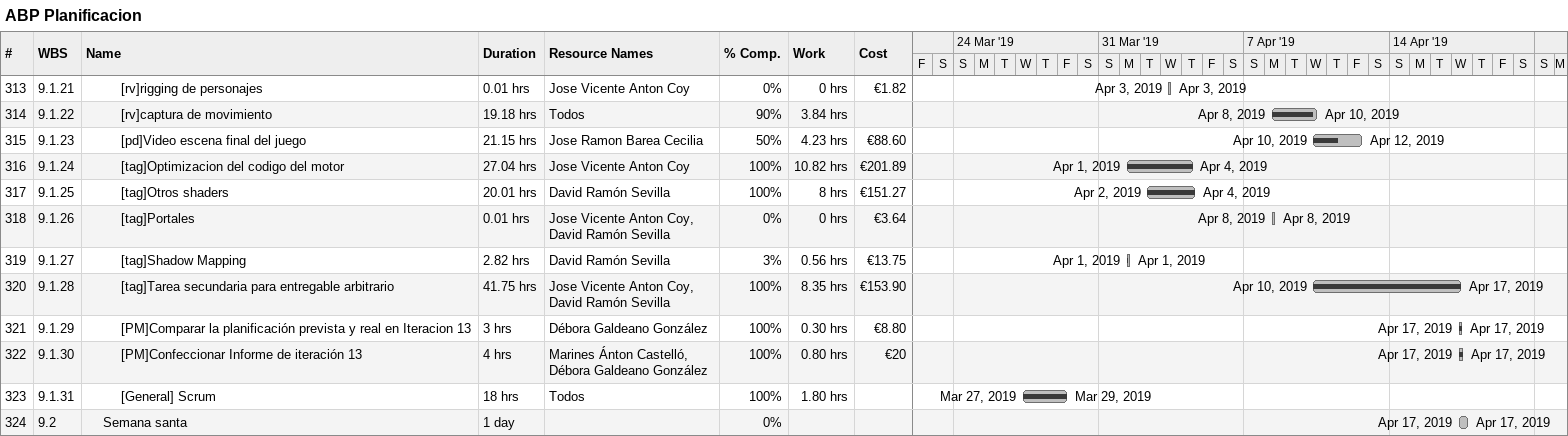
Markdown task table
ABP Planificacion

| ID | WBS | Task | Duration | Start | Finish | Resources | % complete | Work (h) | Cost (€) |
|---|---|---|---|---|---|---|---|---|---|
| 313 | 9.1.21 | [rv]rigging de personajes | 0.01h | 2019-04-03 | 2019-04-03 | Jose Vicente Anton Coy | 0 | 0 | 1.82 |
| 314 | 9.1.22 | [rv]captura de movimiento | 19.18h | 2019-04-08 | 2019-04-10 | Todos | 90 | 3.84 |  |
| 315 | 9.1.23 | [pd]Video escena final del juego | 21.15h | 2019-04-10 | 2019-04-12 | Jose Ramon Barea Cecilia | 50 | 4.23 | 88.60 |
| 316 | 9.1.24 | [tag]Optimizacion del codigo del motor | 27.04h | 2019-04-01 | 2019-04-04 | Jose Vicente Anton Coy | 100 | 10.82 | 201.89 |
| 317 | 9.1.25 | [tag]Otros shaders | 20.01h | 2019-04-02 | 2019-04-04 | David Ramón Sevilla | 100 | 8 | 151.27 |
| 318 | 9.1.26 | [tag]Portales | 0.01h | 2019-04-08 | 2019-04-08 | Jose Vicente Anton Coy, David Ramón Sevilla | 0 | 0 | 3.64 |
| 319 | 9.1.27 | [tag]Shadow Mapping | 2.82h | 2019-04-01 | 2019-04-01 | David Ramón Sevilla | 3 | 0.56 | 13.75 |
| 320 | 9.1.28 | [tag]Tarea secundaria para entregable arbitrario | 41.75h | 2019-04-10 | 2019-04-17 | Jose Vicente Anton Coy, David Ramón Sevilla | 100 | 8.35 | 153.90 |
| 321 | 9.1.29 | [PM]Comparar la planificación prevista y real en Iteracion 13 | 3h | 2019-04-17 | 2019-04-17 | Débora Galdeano González | 100 | 0.30 | 8.80 |
| 322 | 9.1.30 | [PM]Confeccionar Informe de iteración 13 | 4h | 2019-04-17 | 2019-04-17 | Marines Ánton Castelló, Débora Galdeano González | 100 | 0.80 | 20 |
| 323 | 9.1.31 | [General] Scrum | 18h | 2019-03-27 | 2019-03-29 | Todos | 100 | 1.80 |  |
| 324 | 9.2 | Semana santa | 1d | 2019-04-17 | 2019-04-17 |  | 0 |  |  |
